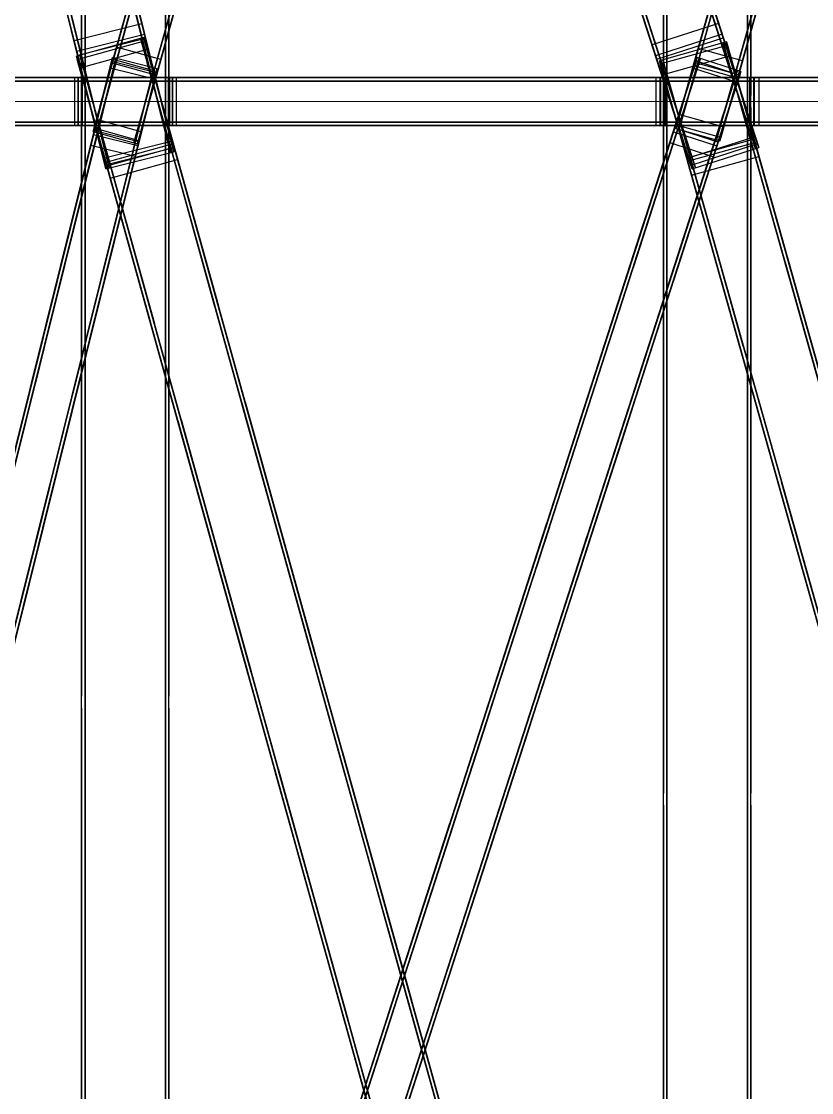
# Model space of a CAD drawing. Header units: millimetres. Extents: x -52000 to 48850, y -48850 to 51750.
# Drawn here: x 16025 to 19641, y -4537 to 367 of the extents above; entities that cross this region are included whole.
import ezdxf

# ---------------------------------------------------------------- set-up
doc = ezdxf.new("R2010")
doc.units = ezdxf.units.MM
doc.layers.add('D-BMK-AXIS', color=7, linetype='Continuous', lineweight=13)
doc.layers.add('D-STR-STRC', color=7, linetype='Continuous', lineweight=25)

msp = doc.modelspace()

# ---------------------------------------------------------------- linework, layer by layer
at = {"layer": 'D-BMK-AXIS'}
msp.add_line((-52000, 0), (43500, 0), dxfattribs=at)
at = {"layer": 'D-STR-STRC'}
for points in [[(18963.1, -19163.1), (18963.1, 19163.1)], [(19363.1, -19163.1), (19363.1, 19163.1)], [(16300, -16500), (16300, 16500)], [(16700, -16500), (16700, 16500)], [(22244, 11330.6), (19104.5, 179.4)], [(22239.9, 11316.3), (19100.5, 165)], [(22442.1, 11259.4), (19302.6, 108.1)], [(22446.1, 11273.7), (19306.7, 122.5)], [(22163, 11043.2), (19023.6, -108.1)], [(22159, 11028.8), (19019.6, -122.5)], [(22365.2, 10986.3), (19225.8, -165)], [(22361.1, 10971.9), (19221.7, -179.4)], [(19103.4, 9758.9), (16440.3, 177.4)], [(19107.8, 9774.6), (16444.7, 193.1)], [(19310.1, 9718.4), (16647, 136.8)], [(19305.8, 9702.7), (16642.6, 121.1)], [(19016.1, 9444.7), (16353, -136.8)], [(19020.5, 9460.4), (16357.4, -121.1)], [(19218.4, 9388.5), (16555.3, -193.1)], [(19222.8, 9404.2), (16559.7, -177.4)], [(19231.8, 308.1), (16568.7, 8558.1)], [(19237, 291.9), (16573.9, 8541.9)], [(18927.3, 209.8), (16264.2, 8459.8)], [(18932.5, 193.6), (16269.4, 8443.6)], [(19393.7, -193.6), (16730.6, 8056.4)], [(19399, -209.8), (16735.8, 8040.2)], [(19089.2, -291.9), (16426.1, 7958.1)], [(19094.4, -308.1), (16431.3, 7941.9)], [(16588.5, 307.1), (14763.9, 7644.7)], [(16592.7, 290.3), (14768, 7627.9)], [(16278, 229.8), (14453.3, 7567.5)], [(16282.1, 213.1), (14457.5, 7550.7)], [(16717.9, -213.1), (14893.2, 7124.6)], [(16722, -229.8), (14897.4, 7107.8)], [(16407.3, -290.3), (14582.7, 7047.4)], [(16411.5, -307.1), (14586.8, 7030.6)], [(16588.5, 307.1), (16576.4, 355.8)], [(19231.8, 308.1), (19215.6, 358.2)], [(16278, 229.8), (16265.8, 278.6)], [(16460.2, 248.9), (16444.7, 193.1)], [(19247.4, -9287.4), (16584.3, 294.2)], [(16599.8, 238.4), (16584.3, 294.2)], [(19251.8, -9303.1), (16588.7, 278.5)], [(18927.3, 209.8), (18911.1, 259.9)], [(22391.8, -10878), (19252.4, 273.3)], [(19270.4, 209.3), (19252.4, 273.3)], [(22395.9, -10892.3), (19256.4, 259)], [(16441.9, 201.5), (14617.3, -7136.2)], [(18939.1, -9373.1), (16276, 208.5)], [(16291.5, 152.7), (16276, 208.5)], [(16441.9, 201.5), (16429.8, 152.7)], [(19118.1, 202.2), (16454.9, -8047.8)], [(19118.1, 202.2), (19101.9, 152.1)], [(19122.6, 243.4), (19104.5, 179.4)], [(16437.7, 184.7), (14613.1, -7152.9)], [(16645.7, 150.8), (14821.1, -7186.8)], [(18943.5, -9388.8), (16280.3, 192.8)], [(19112.8, 186), (16449.7, -8064)], [(16645.7, 150.8), (16633.6, 102)], [(16662.5, 192.6), (16647, 136.8)], [(22083.8, -10964.7), (18944.4, 186.6)], [(18962.4, 122.6), (18944.4, 186.6)], [(22087.9, -10979), (18948.4, 172.2)], [(19324.7, 186.5), (19306.7, 122.5)], [(16282.1, 110), (14457.5, 110)], [(16301.9, 110), (14477.3, 110)], [(16641.5, 134), (14816.9, -7203.6)], [(16698.1, 110), (14873.4, 110)], [(16717.9, 110), (14893.2, 110)], [(16282.1, 110), (16268.2, 110)], [(18947, 110), (16283.9, 110)], [(16302.6, 110), (16283.9, 110)], [(18966.7, 110), (16303.5, 110)], [(19312.7, 121.5), (16649.5, -8128.5)], [(19317.9, 137.7), (16654.8, -8112.3)], [(19359.6, 110), (16696.5, 110)], [(16717.9, 110), (16704, 110)], [(19379.3, 110), (16716.1, 110)], [(16734.8, 110), (16716.1, 110)], [(18947, 110), (18928.3, 110)], [(22088.7, 110), (18949.3, 110)], [(18972.8, 110), (18949.3, 110)], [(22108.1, 110), (18968.7, 110)], [(19317.9, 137.7), (19301.7, 87.6)], [(22497, 110), (19357.5, 110)], [(19379.3, 110), (19360.6, 110)], [(22516.4, 110), (19377, 110)], [(19400.5, 110), (19377, 110)], [(16368.5, -81), (16353, -136.8)], [(19037.6, -58.4), (19019.6, -122.5)], [(16282.1, -110), (14457.5, -110)], [(16301.9, -110), (14477.3, -110)], [(16358.5, -134), (14533.8, -7471.7)], [(16698.1, -110), (14873.4, -110)], [(16717.9, -110), (14893.2, -110)], [(16282.1, -110), (16268.2, -110)], [(18947, -110), (16283.9, -110)], [(16302.6, -110), (16283.9, -110)], [(18966.7, -110), (16303.5, -110)], [(19008.4, -137.7), (16345.2, -8387.7)], [(19013.6, -121.5), (16350.5, -8371.5)], [(16570.8, -137.3), (16555.3, -193.1)], [(19359.6, -110), (16696.5, -110)], [(16717.9, -110), (16704, -110)], [(19379.3, -110), (16716.1, -110)], [(16734.8, -110), (16716.1, -110)], [(18947, -110), (18928.3, -110)], [(22088.7, -110), (18949.3, -110)], [(18972.8, -110), (18949.3, -110)], [(22108.1, -110), (18968.7, -110)], [(19008.4, -137.7), (18992.2, -187.8)], [(19239.7, -115.3), (19221.7, -179.4)], [(22497, -110), (19357.5, -110)], [(19379.3, -110), (19360.6, -110)], [(22516.4, -110), (19377, -110)], [(19400.5, -110), (19377, -110)], [(16354.3, -150.8), (14529.6, -7488.5)], [(16562.3, -184.7), (14737.6, -7522.4)], [(16354.3, -150.8), (16342.2, -199.6)], [(19213.4, -186), (16550.3, -8436)], [(16722, -229.8), (16709.9, -181)], [(19382.8, -9774.4), (16719.7, -192.8)], [(22517.3, -11323.5), (19377.8, -172.2)], [(22521.3, -11337.9), (19381.9, -186.6)], [(19399.9, -250.6), (19381.9, -186.6)], [(19399, -209.8), (19382.8, -159.7)], [(16558.1, -201.5), (14733.4, -7539.2)], [(19208.2, -202.2), (16545.1, -8452.2)], [(16558.1, -201.5), (16546, -250.3)], [(19387.1, -9790.1), (16724, -208.5)], [(16739.5, -264.3), (16724, -208.5)], [(19208.2, -202.2), (19192, -252.3)], [(16411.5, -307.1), (16399.3, -258.3)], [(19074.5, -9860.1), (16411.3, -278.5)], [(19078.8, -9875.8), (16415.7, -294.2)], [(16431.2, -350), (16415.7, -294.2)], [(22209.2, -11410.2), (19069.8, -259)], [(22213.3, -11424.6), (19073.9, -273.3)], [(19091.9, -337.4), (19073.9, -273.3)], [(19094.4, -308.1), (19078.3, -258)]]:
    msp.add_lwpolyline(points, dxfattribs=at)
for points in [[(18979.1, -19163.1), (18979.1, -19163.1), (18979.1, 19163.1), (18979.1, 19163.1)], [(19347.1, -19163.1), (19347.1, -19163.1), (19347.1, 19163.1), (19347.1, 19163.1)], [(16316, -16500), (16316, -16500), (16316, 16500), (16316, 16500)], [(16684, -16500), (16684, -16500), (16684, 16500), (16684, 16500)], [(22244, 11330.6), (22159, 11028.8), (19019.6, -122.5), (19104.5, 179.4)], [(22259.4, 11326.3), (22174.4, 11024.5), (19035, -126.8), (19119.9, 175)], [(22430.7, 11278.1), (22345.7, 10976.2), (19206.3, -175), (19291.3, 126.8)], [(22446.1, 11273.7), (22361.1, 10971.9), (19221.7, -179.4), (19306.7, 122.5)], [(19107.8, 9774.6), (19016.1, 9444.7), (16353, -136.8), (16444.7, 193.1)], [(19123.2, 9770.3), (19031.5, 9440.4), (16368.4, -141.1), (16460.1, 188.8)], [(19294.7, 9722.7), (19203, 9392.8), (16539.9, -188.8), (16631.6, 141.1)], [(19310.1, 9718.4), (19218.4, 9388.5), (16555.3, -193.1), (16647, 136.8)], [(19383.7, -214.7), (19216.6, 303.1), (16553.5, 8553.1), (16720.6, 8035.3)], [(19399, -209.8), (19231.8, 308.1), (16568.7, 8558.1), (16735.8, 8040.2)], [(19094.4, -308.1), (18927.3, 209.8), (16264.2, 8459.8), (16431.3, 7941.9)], [(19109.7, -303.1), (18942.5, 214.7), (16279.4, 8464.7), (16446.5, 7946.9)], [(16706.5, -233.7), (16573, 303.2), (14748.3, 7640.9), (14881.8, 7104)], [(16722, -229.8), (16588.5, 307.1), (14763.9, 7644.7), (14897.4, 7107.8)], [(16411.5, -307.1), (16278, 229.8), (14453.3, 7567.5), (14586.8, 7030.6)], [(16427, -303.2), (16293.5, 233.7), (14468.9, 7571.4), (14602.4, 7034.5)], [(18963.1, 27.5), (18963.1, 27.5), (18963.1, 3166.4), (18963.1, 3166.4)], [(18979.1, 27.5), (18979.1, 27.5), (18979.1, 3166.4), (18979.1, 3166.4)], [(19347.1, 27.5), (19347.1, 27.5), (19347.1, 3166.4), (19347.1, 3166.4)], [(19363.1, 27.5), (19363.1, 27.5), (19363.1, 3166.4), (19363.1, 3166.4)], [(16300, 27.5), (16300, 27.5), (16300, 2722.5), (16300, 2722.5)], [(16316, 27.5), (16316, 27.5), (16316, 2722.5), (16316, 2722.5)], [(16684, 27.5), (16684, 27.5), (16684, 2722.5), (16684, 2722.5)], [(16700, 27.5), (16700, 27.5), (16700, 2722.5), (16700, 2722.5)], [(19344, 1029.9), (19284.3, 817.9), (19053.8, -0.9)], [(19345, 1033.5), (19114.5, 214.7), (19054.8, 2.7)], [(19359.4, 1025.6), (19299.7, 813.6), (19069.2, -5.2)], [(19360.4, 1029.1), (19129.9, 210.3), (19070.2, -1.7)], [(19531.7, 980.9), (19301.2, 162.1), (19241.5, -49.9)], [(19530.8, 977.4), (19471.1, 765.4), (19240.5, -53.4)], [(19546.2, 973), (19486.5, 761), (19256, -57.8)], [(19547.1, 976.6), (19316.6, 157.8), (19256.9, -54.2)], [(16643.8, 909.4), (16579.4, 677.7), (16384.2, -24.5)], [(16646.6, 919.7), (16451.5, 217.4), (16387.1, -14.3)], [(16659.2, 905.1), (16594.8, 673.4), (16399.6, -28.8)], [(16662, 915.4), (16466.9, 213.2), (16402.5, -18.6)], [(19345.4, -95.8), (19210.9, 320.9), (19016.8, 922)], [(19349.8, -109.7), (19155.8, 491.4), (19021.3, 908.1)], [(19360.6, -90.9), (19226.1, 325.8), (19032.1, 926.9)], [(19365.1, -104.7), (19171, 496.3), (19036.5, 913)], [(16676.6, -113.6), (16569.2, 318.4), (16438.1, 845.7)], [(16692.2, -109.7), (16584.7, 322.3), (16453.6, 849.6)], [(16696.1, -125.5), (16565, 401.8), (16457.5, 833.8)], [(16830.7, 857.5), (16766.3, 625.8), (16571.1, -76.5)], [(16833.5, 867.7), (16638.4, 165.5), (16574, -66.2)], [(16846.1, 853.2), (16781.7, 621.5), (16586.5, -80.7)], [(16849, 863.4), (16653.8, 161.2), (16589.4, -70.5)], [(16680.6, -129.4), (16549.4, 397.9), (16442, 829.9)], [(19056.1, -189.2), (18921.6, 227.5), (18727.5, 828.6)], [(19060.5, -203), (18866.5, 398), (18732, 814.7)], [(19071.3, -184.3), (18936.8, 232.4), (18742.8, 833.5)], [(19075.8, -198.1), (18881.7, 402.9), (18747.2, 819.6)], [(16381.6, -187), (16274.2, 245.1), (16143.1, 772.4)], [(16385.5, -202.7), (16254.4, 324.6), (16147, 756.6)], [(16397.1, -183.1), (16289.7, 248.9), (16158.6, 776.2)], [(16401.1, -198.9), (16269.9, 328.4), (16162.5, 760.4)], [(16399.3, -258.3), (16709.9, -181), (16576.4, 355.8), (16265.8, 278.6)], [(19078.3, -258), (19382.8, -159.7), (19215.6, 358.2), (18911.1, 259.9)], [(16282.1, 213.1), (16592.7, 290.3), (16588.5, 307.1), (16278, 229.8)], [(16411.5, -307.1), (16722, -229.8), (16588.5, 307.1), (16278, 229.8)], [(18932.5, 193.6), (19237, 291.9), (19231.8, 308.1), (18927.3, 209.8)], [(19094.4, -308.1), (19399, -209.8), (19231.8, 308.1), (18927.3, 209.8)], [(16280.3, 192.8), (16588.7, 278.5), (16584.3, 294.2), (16276, 208.5)], [(16415.7, -294.2), (16724, -208.5), (16584.3, 294.2), (16276, 208.5)], [(16662.5, 192.6), (16460.2, 248.9), (16368.5, -81), (16570.8, -137.3)], [(19371.7, -9794.4), (19232, -9291.7), (16568.9, 289.9), (16708.6, -212.8)], [(19387.1, -9790.1), (19247.4, -9287.4), (16584.3, 294.2), (16724, -208.5)], [(18948.4, 172.2), (19256.4, 259), (19252.4, 273.3), (18944.4, 186.6)], [(19073.9, -273.3), (19381.9, -186.6), (19252.4, 273.3), (18944.4, 186.6)], [(22505.9, -11342.2), (22376.4, -10882.3), (19237, 269), (19366.5, -190.9)], [(22521.3, -11337.9), (22391.8, -10878), (19252.4, 273.3), (19381.9, -186.6)], [(16441.9, 201.5), (16354.3, -150.8), (14529.6, -7488.5), (14617.3, -7136.2)], [(16457.4, 197.6), (16369.8, -154.7), (14545.2, -7492.4), (14632.8, -7140)], [(19078.8, -9875.8), (18939.1, -9373.1), (16276, 208.5), (16415.7, -294.2)], [(19094.3, -9871.5), (18954.5, -9368.8), (16291.4, 212.8), (16431.1, -289.9)], [(16431.2, -350), (16739.5, -264.3), (16599.8, 238.4), (16291.5, 152.7)], [(19118.1, 202.2), (19008.4, -137.7), (16345.2, -8387.7), (16454.9, -8047.8)], [(16645.7, 150.8), (16441.9, 201.5), (16354.3, -150.8), (16558.1, -201.5)], [(19133.3, 197.2), (19023.6, -142.6), (16360.5, -8392.6), (16470.2, -8052.8)], [(16645.7, 150.8), (16441.9, 201.5), (16437.7, 184.7), (16641.5, 134)], [(19091.9, -337.4), (19399.9, -250.6), (19270.4, 209.3), (18962.4, 122.6)], [(19317.9, 137.7), (19118.1, 202.2), (19008.4, -137.7), (19208.2, -202.2)], [(19324.7, 186.5), (19122.6, 243.4), (19037.6, -58.4), (19239.7, -115.3)], [(19317.9, 137.7), (19118.1, 202.2), (19112.8, 186), (19312.7, 121.5)], [(16630.2, 154.7), (16542.6, -197.6), (14717.9, -7535.3), (14805.5, -7183)], [(16645.7, 150.8), (16558.1, -201.5), (14733.4, -7539.2), (14821.1, -7186.8)], [(16633.6, 102), (16429.8, 152.7), (16342.2, -199.6), (16546, -250.3)], [(16647, 136.8), (16444.7, 193.1), (16353, -136.8), (16555.3, -193.1)], [(16647, 136.8), (16444.7, 193.1), (16440.3, 177.4), (16642.6, 121.1)], [(16907.7, -929.1), (16795.3, -524.6), (16600.1, 177.6)], [(16910.6, -939.4), (16715.4, -237.2), (16602.9, 167.4)], [(16923.1, -924.9), (16810.7, -520.3), (16615.5, 181.9)], [(16926, -935.1), (16730.8, -232.9), (16618.4, 171.6)], [(22213.3, -11424.6), (22083.8, -10964.7), (18944.4, 186.6), (19073.9, -273.3)], [(22228.7, -11420.3), (22099.2, -10960.3), (18959.8, 190.9), (19089.3, -269)], [(19301.7, 87.6), (19101.9, 152.1), (18992.2, -187.8), (19192, -252.3)], [(19306.7, 122.5), (19104.5, 179.4), (19019.6, -122.5), (19221.7, -179.4)], [(19306.7, 122.5), (19104.5, 179.4), (19100.5, 165), (19302.6, 108.1)], [(19605.9, -1041.5), (19501.8, -671.4), (19271.2, 147.4)], [(19621.3, -1037.2), (19517.2, -667.1), (19286.6, 151.7)], [(19622.3, -1040.7), (19391.8, -221.9), (19287.6, 148.2)], [(16717.9, 110), (16282.1, 110), (14457.5, 110), (14893.2, 110)], [(16060, 110), (15921.8, 110), (15609.9, 110)], [(16173.7, 110), (15861.8, 110), (15723.6, 110)], [(16212, 110), (16073.9, 110), (15761.9, 110)], [(16325.8, 110), (16013.8, 110), (15875.7, 110)], [(16364.1, 110), (16225.9, 110), (15914, 110)], [(16477.8, 110), (16165.9, 110), (16027.7, 110)], [(16516.1, 110), (16378, 110), (16066, 110)], [(16619.8, 110), (16307.8, 110), (16179.8, 110)], [(16658.1, 110), (16530, 110), (16218.1, 110)], [(16704, -110), (16704, 110), (16268.2, 110), (16268.2, -110)], [(16301.9, -110), (16301.9, 110), (16282.1, 110), (16282.1, -110)], [(16717.9, -110), (16717.9, 110), (16282.1, 110), (16282.1, -110)], [(16303.5, -110), (16303.5, 110), (16283.9, 110), (16283.9, -110)], [(19379.3, 110), (18947, 110), (16283.9, 110), (16716.1, 110)], [(16716.1, -110), (16716.1, 110), (16283.9, 110), (16283.9, -110)], [(16734.8, -110), (16734.8, 110), (16302.6, 110), (16302.6, -110)], [(16630.2, -1006.3), (16517.8, -601.7), (16322.6, 100.5)], [(16849.4, 110), (16540, 110), (16350.3, 110)], [(16885.2, 110), (16695.5, 110), (16386.1, 110)], [(19302.7, 142.6), (19193, -197.2), (16529.8, -8447.2), (16639.5, -8107.4)], [(19317.9, 137.7), (19208.2, -202.2), (16545.1, -8452.2), (16654.8, -8112.3)], [(17071.3, 110), (16761.9, 110), (16558.6, 110)], [(17107.1, 110), (16903.9, 110), (16594.4, 110)], [(16716.1, -110), (16716.1, 110), (16696.5, 110), (16696.5, -110)], [(16717.9, -110), (16717.9, 110), (16698.1, 110), (16698.1, -110)], [(17293.3, 110), (16983.8, 110), (16780.6, 110)], [(17329.1, 110), (17125.8, 110), (16816.4, 110)], [(17515.2, 110), (17205.7, 110), (17002.5, 110)], [(17551, 110), (17347.8, 110), (17038.3, 110)], [(17737.1, 110), (17427.7, 110), (17224.4, 110)], [(17772.9, 110), (17569.7, 110), (17260.2, 110)], [(17959, 110), (17649.6, 110), (17446.4, 110)], [(17994.8, 110), (17791.6, 110), (17482.2, 110)], [(18181, 110), (17871.5, 110), (17668.3, 110)], [(18216.8, 110), (18013.5, 110), (17704.1, 110)], [(18402.9, 110), (18093.5, 110), (17890.2, 110)], [(18438.7, 110), (18235.5, 110), (17926, 110)], [(18624.8, 110), (18315.4, 110), (18112.1, 110)], [(18660.6, 110), (18457.4, 110), (18147.9, 110)], [(18846.8, 110), (18537.3, 110), (18334.1, 110)], [(18882.6, 110), (18679.3, 110), (18369.9, 110)], [(19068.7, 110), (18759.2, 110), (18556, 110)], [(19104.5, 110), (18901.2, 110), (18591.8, 110)], [(19277.1, 110), (18967.6, 110), (18777.9, 110)], [(19312.9, 110), (19123.2, 110), (18813.7, 110)], [(19360.6, -110), (19360.6, 110), (18928.3, 110), (18928.3, -110)], [(18966.7, -110), (18966.7, 110), (18947, 110), (18947, -110)], [(19379.3, -110), (19379.3, 110), (18947, 110), (18947, -110)], [(18968.7, -110), (18968.7, 110), (18949.3, 110), (18949.3, -110)], [(22516.4, 110), (22088.7, 110), (18949.3, 110), (19377, 110)], [(19377, -110), (19377, 110), (18949.3, 110), (18949.3, -110)], [(19400.5, -110), (19400.5, 110), (18972.8, 110), (18972.8, -110)], [(19549.5, 110), (19243.3, 110), (19022.2, 110)], [(19582.7, 110), (19361.6, 110), (19055.4, 110)], [(19811.1, 110), (19504.9, 110), (19266.8, 110)], [(19606.9, -1045), (19376.4, -226.2), (19272.2, 143.9)], [(19844.3, 110), (19606.2, 110), (19300, 110)], [(19377, -110), (19377, 110), (19357.5, 110), (19357.5, -110)], [(19379.3, -110), (19379.3, 110), (19359.6, 110), (19359.6, -110)], [(20072.8, 110), (19766.6, 110), (19528.4, 110)], [(20105.9, 110), (19867.8, 110), (19561.6, 110)], [(16717.9, 94), (16282.1, 94), (14457.5, 94), (14893.2, 94)], [(16060, 94), (15921.8, 94), (15609.9, 94)], [(16173.7, 94), (15861.8, 94), (15723.6, 94)], [(16212, 94), (16073.9, 94), (15761.9, 94)], [(16325.8, 94), (16013.8, 94), (15875.7, 94)], [(16364.1, 94), (16225.9, 94), (15914, 94)], [(16477.8, 94), (16165.9, 94), (16027.7, 94)], [(16516.1, 94), (16378, 94), (16066, 94)], [(16619.8, 94), (16307.8, 94), (16179.8, 94)], [(16658.1, 94), (16530, 94), (16218.1, 94)], [(16412, 81.4), (16350.5, -166.1), (16219.4, -693.4)], [(16416, 97.2), (16284.8, -430.1), (16223.3, -677.6)], [(16427.6, 77.5), (16366, -169.9), (16234.9, -697.2)], [(16431.5, 93.3), (16300.4, -434), (16238.8, -681.4)], [(19379.3, 94), (18947, 94), (16283.9, 94), (16716.1, 94)], [(16614.8, -1010.6), (16502.4, -606), (16307.2, 96.2)], [(16617.7, -1020.8), (16422.5, -318.6), (16310, 85.9)], [(16633.1, -1016.5), (16437.9, -314.3), (16325.5, 90.2)], [(16849.4, 94), (16540, 94), (16350.3, 94)], [(16885.2, 94), (16695.5, 94), (16386.1, 94)], [(16604.2, 50.4), (16473.1, -476.9), (16411.6, -724.4)], [(17071.3, 94), (16761.9, 94), (16558.6, 94)], [(17107.1, 94), (16903.9, 94), (16594.4, 94)], [(17293.3, 94), (16983.8, 94), (16780.6, 94)], [(17329.1, 94), (17125.8, 94), (16816.4, 94)], [(17515.2, 94), (17205.7, 94), (17002.5, 94)], [(17551, 94), (17347.8, 94), (17038.3, 94)], [(17737.1, 94), (17427.7, 94), (17224.4, 94)], [(17772.9, 94), (17569.7, 94), (17260.2, 94)], [(17959, 94), (17649.6, 94), (17446.4, 94)], [(17994.8, 94), (17791.6, 94), (17482.2, 94)], [(18181, 94), (17871.5, 94), (17668.3, 94)], [(18216.8, 94), (18013.5, 94), (17704.1, 94)], [(18402.9, 94), (18093.5, 94), (17890.2, 94)], [(18438.7, 94), (18235.5, 94), (17926, 94)], [(18624.8, 94), (18315.4, 94), (18112.1, 94)], [(18660.6, 94), (18457.4, 94), (18147.9, 94)], [(18846.8, 94), (18537.3, 94), (18334.1, 94)], [(18882.6, 94), (18679.3, 94), (18369.9, 94)], [(19068.7, 94), (18759.2, 94), (18556, 94)], [(19104.5, 94), (18901.2, 94), (18591.8, 94)], [(19277.1, 94), (18967.6, 94), (18777.9, 94)], [(19079.7, 83.3), (19002.6, -155.4), (18808.6, -756.5)], [(19084.2, 97.2), (18890.1, -503.9), (18813.1, -742.6)], [(19312.9, 94), (19123.2, 94), (18813.7, 94)], [(19094.9, 78.4), (19017.9, -160.3), (18823.8, -761.4)], [(19099.4, 92.2), (18905.4, -508.8), (18828.3, -747.5)], [(22516.4, 94), (22088.7, 94), (18949.3, 94), (19377, 94)], [(19313.3, -1123.9), (19209.1, -753.8), (18978.6, 65)], [(19314.3, -1127.4), (19083.8, -308.6), (18979.6, 61.5)], [(19328.7, -1119.6), (19224.5, -749.5), (18994, 69.3)], [(19329.7, -1123.1), (19099.2, -304.3), (18995, 65.8)], [(19549.5, 94), (19243.3, 94), (19022.2, 94)], [(19582.7, 94), (19361.6, 94), (19055.4, 94)], [(19811.1, 94), (19504.9, 94), (19266.8, 94)], [(19844.3, 94), (19606.2, 94), (19300, 94)], [(20072.8, 94), (19766.6, 94), (19528.4, 94)], [(20105.9, 94), (19867.8, 94), (19561.6, 94)], [(16600.3, 34.6), (16538.8, -212.9), (16407.6, -740.2)], [(16615.8, 30.7), (16554.3, -216.7), (16423.2, -744)], [(16619.8, 46.5), (16488.6, -480.8), (16427.1, -728.3)], [(19264.3, 23.7), (19187.3, -215), (18993.2, -816.1)], [(19268.8, 37.6), (19074.7, -563.5), (18997.7, -802.2)], [(19279.5, 18.8), (19202.5, -219.9), (19008.5, -821)], [(19284, 32.6), (19090, -568.4), (19012.9, -807.1)], [(16300, -2722.5), (16300, -2722.5), (16300, -27.5), (16300, -27.5)], [(16316, -2722.5), (16316, -2722.5), (16316, -27.5), (16316, -27.5)], [(16684, -2722.5), (16684, -2722.5), (16684, -27.5), (16684, -27.5)], [(16700, -2722.5), (16700, -2722.5), (16700, -27.5), (16700, -27.5)], [(18963.1, -3166.4), (18963.1, -3166.4), (18963.1, -27.5), (18963.1, -27.5)], [(18979.1, -3166.4), (18979.1, -3166.4), (18979.1, -27.5), (18979.1, -27.5)], [(19347.1, -3166.4), (19347.1, -3166.4), (19347.1, -27.5), (19347.1, -27.5)], [(19363.1, -3166.4), (19363.1, -3166.4), (19363.1, -27.5), (19363.1, -27.5)], [(16717.9, -94), (16282.1, -94), (14457.5, -94), (14893.2, -94)], [(16060, -94), (15921.8, -94), (15609.9, -94)], [(16173.7, -94), (15861.8, -94), (15723.6, -94)], [(16212, -94), (16073.9, -94), (15761.9, -94)], [(16325.8, -94), (16013.8, -94), (15875.7, -94)], [(16364.1, -94), (16225.9, -94), (15914, -94)], [(16477.8, -94), (16165.9, -94), (16027.7, -94)], [(16516.1, -94), (16378, -94), (16066, -94)], [(16619.8, -94), (16307.8, -94), (16179.8, -94)], [(16658.1, -94), (16530, -94), (16218.1, -94)], [(19379.3, -94), (18947, -94), (16283.9, -94), (16716.1, -94)], [(16849.4, -94), (16540, -94), (16350.3, -94)], [(16885.2, -94), (16695.5, -94), (16386.1, -94)], [(17071.3, -94), (16761.9, -94), (16558.6, -94)], [(17107.1, -94), (16903.9, -94), (16594.4, -94)], [(17293.3, -94), (16983.8, -94), (16780.6, -94)], [(17329.1, -94), (17125.8, -94), (16816.4, -94)], [(17515.2, -94), (17205.7, -94), (17002.5, -94)], [(17551, -94), (17347.8, -94), (17038.3, -94)], [(17737.1, -94), (17427.7, -94), (17224.4, -94)], [(17772.9, -94), (17569.7, -94), (17260.2, -94)], [(17959, -94), (17649.6, -94), (17446.4, -94)], [(17994.8, -94), (17791.6, -94), (17482.2, -94)], [(18181, -94), (17871.5, -94), (17668.3, -94)], [(18216.8, -94), (18013.5, -94), (17704.1, -94)], [(18402.9, -94), (18093.5, -94), (17890.2, -94)], [(18438.7, -94), (18235.5, -94), (17926, -94)], [(18624.8, -94), (18315.4, -94), (18112.1, -94)], [(18660.6, -94), (18457.4, -94), (18147.9, -94)], [(18846.8, -94), (18537.3, -94), (18334.1, -94)], [(18882.6, -94), (18679.3, -94), (18369.9, -94)], [(19068.7, -94), (18759.2, -94), (18556, -94)], [(19104.5, -94), (18901.2, -94), (18591.8, -94)], [(19277.1, -94), (18967.6, -94), (18777.9, -94)], [(19312.9, -94), (19123.2, -94), (18813.7, -94)], [(22516.4, -94), (22088.7, -94), (18949.3, -94), (19377, -94)], [(19549.5, -94), (19243.3, -94), (19022.2, -94)], [(19582.7, -94), (19361.6, -94), (19055.4, -94)], [(19811.1, -94), (19504.9, -94), (19266.8, -94)], [(19844.3, -94), (19606.2, -94), (19300, -94)], [(20072.8, -94), (19766.6, -94), (19528.4, -94)], [(20105.9, -94), (19867.8, -94), (19561.6, -94)], [(16717.9, -110), (16282.1, -110), (14457.5, -110), (14893.2, -110)], [(16060, -110), (15921.8, -110), (15609.9, -110)], [(16173.7, -110), (15861.8, -110), (15723.6, -110)], [(16212, -110), (16073.9, -110), (15761.9, -110)], [(16325.8, -110), (16013.8, -110), (15875.7, -110)], [(16364.1, -110), (16225.9, -110), (15914, -110)], [(16477.8, -110), (16165.9, -110), (16027.7, -110)], [(16516.1, -110), (16378, -110), (16066, -110)], [(16619.8, -110), (16307.8, -110), (16179.8, -110)], [(16658.1, -110), (16530, -110), (16218.1, -110)], [(19379.3, -110), (18947, -110), (16283.9, -110), (16716.1, -110)], [(16849.4, -110), (16540, -110), (16350.3, -110)], [(16559.7, -177.4), (16357.4, -121.1), (16353, -136.8), (16555.3, -193.1)], [(16562.3, -184.7), (16358.5, -134), (16354.3, -150.8), (16558.1, -201.5)], [(16885.2, -110), (16695.5, -110), (16386.1, -110)], [(17071.3, -110), (16761.9, -110), (16558.6, -110)], [(17107.1, -110), (16903.9, -110), (16594.4, -110)], [(17293.3, -110), (16983.8, -110), (16780.6, -110)], [(17329.1, -110), (17125.8, -110), (16816.4, -110)], [(17515.2, -110), (17205.7, -110), (17002.5, -110)], [(17551, -110), (17347.8, -110), (17038.3, -110)], [(17737.1, -110), (17427.7, -110), (17224.4, -110)], [(17772.9, -110), (17569.7, -110), (17260.2, -110)], [(17959, -110), (17649.6, -110), (17446.4, -110)], [(17994.8, -110), (17791.6, -110), (17482.2, -110)], [(18181, -110), (17871.5, -110), (17668.3, -110)], [(18216.8, -110), (18013.5, -110), (17704.1, -110)], [(18402.9, -110), (18093.5, -110), (17890.2, -110)], [(18438.7, -110), (18235.5, -110), (17926, -110)], [(18624.8, -110), (18315.4, -110), (18112.1, -110)], [(18660.6, -110), (18457.4, -110), (18147.9, -110)], [(18846.8, -110), (18537.3, -110), (18334.1, -110)], [(18882.6, -110), (18679.3, -110), (18369.9, -110)], [(19068.7, -110), (18759.2, -110), (18556, -110)], [(19104.5, -110), (18901.2, -110), (18591.8, -110)], [(19277.1, -110), (18967.6, -110), (18777.9, -110)], [(19312.9, -110), (19123.2, -110), (18813.7, -110)], [(22516.4, -110), (22088.7, -110), (18949.3, -110), (19377, -110)], [(19213.4, -186), (19013.6, -121.5), (19008.4, -137.7), (19208.2, -202.2)], [(19225.8, -165), (19023.6, -108.1), (19019.6, -122.5), (19221.7, -179.4)], [(19549.5, -110), (19243.3, -110), (19022.2, -110)], [(19582.7, -110), (19361.6, -110), (19055.4, -110)], [(19811.1, -110), (19504.9, -110), (19266.8, -110)], [(19844.3, -110), (19606.2, -110), (19300, -110)], [(20072.8, -110), (19766.6, -110), (19528.4, -110)], [(20105.9, -110), (19867.8, -110), (19561.6, -110)], [(16415.7, -294.2), (16724, -208.5), (16719.7, -192.8), (16411.3, -278.5)], [(19073.9, -273.3), (19381.9, -186.6), (19377.8, -172.2), (19069.8, -259)], [(19094.4, -308.1), (19399, -209.8), (19393.7, -193.6), (19089.2, -291.9)], [(16411.5, -307.1), (16722, -229.8), (16717.9, -213.1), (16407.3, -290.3)], [(16272.7, -478.9), (16132.8, -1041.6), (16071.3, -1289)], [(16288.2, -482.8), (16148.3, -1045.4), (16086.8, -1292.9)], [(16268.8, -494.7), (16207.3, -742.2), (16067.3, -1304.8)], [(16284.3, -498.6), (16222.8, -746), (16082.9, -1308.7)], [(16461, -525.7), (16321.1, -1088.4), (16259.5, -1335.9)], [(16476.5, -529.6), (16336.6, -1092.3), (16275, -1339.7)], [(16457.1, -541.5), (16395.5, -789), (16255.6, -1351.7)], [(16472.6, -545.4), (16411, -792.8), (16271.1, -1355.5)], [(17129.6, -1727.6), (17017.2, -1323.1), (16810.8, -580.4)], [(17145.1, -1723.3), (17032.6, -1318.8), (16826.2, -576.1)], [(17147.9, -1733.6), (16941.5, -990.9), (16829, -586.4)], [(18869.5, -567.9), (18792.4, -806.6), (18586.7, -1444)], [(18874, -554), (18668.2, -1191.4), (18591.2, -1430.1)], [(18884.7, -572.8), (18807.7, -811.5), (18601.9, -1448.9)], [(18889.2, -558.9), (18683.4, -1196.3), (18606.4, -1435)], [(17132.5, -1737.8), (16926.1, -995.2), (16813.6, -590.7)], [(19054.1, -627.5), (18977.1, -866.2), (18771.3, -1503.6)], [(19058.6, -613.6), (18852.8, -1251), (18775.8, -1489.7)], [(19069.3, -632.4), (18992.3, -871.1), (18786.5, -1508.5)], [(19073.8, -618.5), (18868, -1255.9), (18791, -1494.6)], [(16836.7, -1809), (16724.3, -1404.5), (16517.9, -661.8)], [(16839.6, -1819.3), (16633.2, -1076.6), (16520.7, -672.1)], [(16852.2, -1804.7), (16739.7, -1400.2), (16533.3, -657.5)], [(16855, -1815), (16648.6, -1072.3), (16536.1, -667.8)], [(19867.6, -1970.8), (19763.4, -1600.7), (19519.8, -735.5)], [(19883, -1966.5), (19778.8, -1596.4), (19535.2, -731.1)], [(19884, -1970), (19640.4, -1104.7), (19536.2, -734.6)], [(19868.6, -1974.3), (19625, -1109.1), (19520.8, -739)], [(19574.9, -2053.2), (19470.7, -1683.1), (19227.2, -817.8)], [(19575.9, -2056.7), (19332.3, -1191.5), (19228.2, -821.4)], [(19590.3, -2048.8), (19486.2, -1678.7), (19242.6, -813.5)], [(19591.3, -2052.4), (19347.7, -1187.1), (19243.6, -817)], [(16116.7, -1106.2), (16055.2, -1353.6), (15915.3, -1916.3)], [(16120.7, -1090.4), (15980.7, -1653.1), (15919.2, -1900.5)], [(16132.3, -1110), (16070.7, -1357.5), (15930.8, -1920.2)], [(16136.2, -1094.2), (15996.3, -1656.9), (15934.7, -1904.4)], [(16305, -1153), (16243.5, -1400.4), (16103.5, -1963.1)], [(16308.9, -1137.2), (16169, -1699.9), (16107.5, -1947.3)], [(16320.5, -1156.8), (16259, -1404.3), (16119.1, -1967)], [(16324.5, -1141), (16184.5, -1703.7), (16123, -1951.2)], [(18647.6, -1255.4), (18570.5, -1494.1), (18364.8, -2131.5)], [(18652, -1241.5), (18446.3, -1878.9), (18369.2, -2117.6)], [(18662.8, -1260.3), (18585.7, -1499), (18380, -2136.4)], [(18667.3, -1246.4), (18461.5, -1883.8), (18384.5, -2122.5)], [(18832.2, -1315), (18755.1, -1553.7), (18549.4, -2191.1)], [(18836.6, -1301.1), (18630.9, -1938.5), (18553.8, -2177.2)], [(18847.4, -1319.9), (18770.4, -1558.6), (18564.6, -2196)], [(18851.9, -1306), (18646.1, -1943.4), (18569.1, -2182.1)], [(17351.6, -2526.1), (17239.1, -2121.6), (17032.7, -1378.9)], [(17354.4, -2536.3), (17148, -1793.6), (17035.6, -1389.1)], [(17367, -2521.8), (17254.5, -2117.3), (17048.1, -1374.6)], [(17369.8, -2532), (17163.4, -1789.4), (17051, -1384.8)], [(17058.7, -2607.5), (16946.2, -2203), (16739.8, -1460.3)], [(17061.5, -2617.7), (16855.1, -1875.1), (16742.7, -1470.5)], [(17074.1, -2603.2), (16961.6, -2198.7), (16755.2, -1456)], [(17076.9, -2613.4), (16870.5, -1870.8), (16758.1, -1466.2)], [(16152.9, -1764.5), (16091.4, -2011.9), (15951.5, -2574.6)], [(16156.9, -1748.7), (16017, -2311.3), (15955.4, -2558.8)], [(16172.4, -1752.5), (16032.5, -2315.2), (15970.9, -2562.7)], [(19836.6, -2982.4), (19732.4, -2612.3), (19488.8, -1747.1)], [(19837.6, -2986), (19594, -2120.7), (19489.8, -1750.6)], [(19852, -2978.1), (19747.8, -2608), (19504.2, -1742.8)], [(19853, -2981.6), (19609.4, -2116.4), (19505.2, -1746.3)], [(16168.5, -1768.3), (16106.9, -2015.8), (15967, -2578.5)], [(18425.6, -1942.9), (18348.6, -2181.6), (18142.8, -2819)], [(18430.1, -1929), (18224.3, -2566.4), (18147.3, -2805.1)], [(18440.9, -1947.8), (18363.8, -2186.5), (18158, -2823.9)], [(18445.3, -1933.9), (18239.6, -2571.3), (18162.5, -2810)], [(18610.2, -2002.5), (18533.2, -2241.2), (18327.4, -2878.6)], [(18614.7, -1988.6), (18409, -2626), (18331.9, -2864.7)], [(18625.5, -2007.4), (18548.4, -2246.1), (18342.7, -2883.5)], [(18629.9, -1993.5), (18424.2, -2630.9), (18347.1, -2869.6)], [(17573.5, -3324.5), (17461.1, -2920), (17254.6, -2177.3)], [(17576.3, -3334.8), (17369.9, -2592.1), (17257.5, -2187.6)], [(17588.9, -3320.3), (17476.5, -2915.7), (17270.1, -2173.1)], [(17591.8, -3330.5), (17385.3, -2587.8), (17272.9, -2183.3)], [(17296, -3401.7), (17183.6, -2997.1), (16977.2, -2254.5)], [(17280.6, -3405.9), (17168.2, -3001.4), (16961.7, -2258.8)], [(17283.4, -3416.2), (17077, -2673.5), (16964.6, -2269)], [(17298.9, -3411.9), (17092.4, -2669.2), (16980, -2264.7)], [(18203.7, -2630.4), (18126.7, -2869.1), (17920.9, -3506.5)], [(18208.2, -2616.5), (18002.4, -3253.9), (17925.4, -3492.6)], [(18218.9, -2635.3), (18141.9, -2874), (17936.1, -3511.4)], [(18223.4, -2621.4), (18017.6, -3258.8), (17940.6, -3497.5)], [(18388.3, -2690), (18311.3, -2928.7), (18105.5, -3566.1)], [(18392.8, -2676.1), (18187, -3313.5), (18110, -3552.2)], [(18403.5, -2694.9), (18326.5, -2933.6), (18120.7, -3571)], [(18408, -2681), (18202.3, -3318.4), (18125.2, -3557.1)], [(16300, -5472.5), (16300, -5472.5), (16300, -2777.5), (16300, -2777.5)], [(16316, -5472.5), (16316, -5472.5), (16316, -2777.5), (16316, -2777.5)], [(16684, -5472.5), (16684, -5472.5), (16684, -2777.5), (16684, -2777.5)], [(16700, -5472.5), (16700, -5472.5), (16700, -2777.5), (16700, -2777.5)], [(17795.4, -4123), (17683, -3718.5), (17476.6, -2975.8)], [(17798.3, -4133.2), (17591.8, -3390.6), (17479.4, -2986.1)], [(17810.8, -4118.7), (17698.4, -3714.2), (17492, -2971.5)], [(17813.7, -4129), (17607.3, -3386.3), (17494.8, -2981.8)], [(17502.5, -4204.4), (17390.1, -3799.9), (17183.7, -3057.2)], [(17505.4, -4214.6), (17298.9, -3472), (17186.5, -3067.5)], [(17517.9, -4200.1), (17405.5, -3795.6), (17199.1, -3052.9)], [(17520.8, -4210.4), (17314.4, -3467.7), (17201.9, -3063.2)], [(18963.1, -6360.2), (18963.1, -6360.2), (18963.1, -3221.4), (18963.1, -3221.4)], [(18979.1, -6360.2), (18979.1, -6360.2), (18979.1, -3221.4), (18979.1, -3221.4)], [(19347.1, -6360.2), (19347.1, -6360.2), (19347.1, -3221.4), (19347.1, -3221.4)], [(19363.1, -6360.2), (19363.1, -6360.2), (19363.1, -3221.4), (19363.1, -3221.4)], [(17981.8, -3317.9), (17904.7, -3556.6), (17699, -4194)], [(17986.2, -3304), (17780.5, -3941.4), (17703.4, -4180.1)], [(17997, -3322.8), (17919.9, -3561.5), (17714.2, -4198.9)], [(18001.5, -3308.9), (17795.7, -3946.3), (17718.7, -4185)], [(18166.4, -3377.5), (18089.3, -3616.2), (17883.6, -4253.6)], [(18170.9, -3363.6), (17965.1, -4001), (17888.1, -4239.7)], [(18181.6, -3382.4), (18104.6, -3621.1), (17898.8, -4258.5)], [(18186.1, -3368.5), (17980.3, -4005.9), (17903.3, -4244.6)], [(18017.3, -4921.5), (17904.9, -4516.9), (17698.5, -3774.3)], [(18032.8, -4917.2), (17920.3, -4512.7), (17713.9, -3770)], [(18020.2, -4931.7), (17813.8, -4189), (17701.3, -3784.5)], [(18035.6, -4927.4), (17829.2, -4184.7), (17716.8, -3780.2)], [(17724.4, -5002.9), (17612, -4598.4), (17405.6, -3855.7)], [(17727.3, -5013.1), (17520.9, -4270.4), (17408.4, -3865.9)], [(17739.9, -4998.6), (17627.4, -4594.1), (17421, -3851.4)], [(17742.7, -5008.8), (17536.3, -4266.2), (17423.9, -3861.6)], [(17759.8, -4005.4), (17682.8, -4244.1), (17477, -4881.5)], [(17764.3, -3991.5), (17558.6, -4628.9), (17481.5, -4867.6)], [(17775.1, -4010.3), (17698, -4249), (17492.3, -4886.4)], [(17779.5, -3996.4), (17573.8, -4633.8), (17496.7, -4872.5)], [(17944.5, -4065), (17867.4, -4303.7), (17661.7, -4941.1)], [(17948.9, -4051.1), (17743.2, -4688.5), (17666.1, -4927.2)], [(17959.7, -4069.9), (17882.6, -4308.6), (17676.9, -4946)], [(17964.2, -4056), (17758.4, -4693.4), (17681.4, -4932.1)]]:
    msp.add_lwpolyline(points, close=True, dxfattribs=at)

doc.saveas('drawing.dxf')
